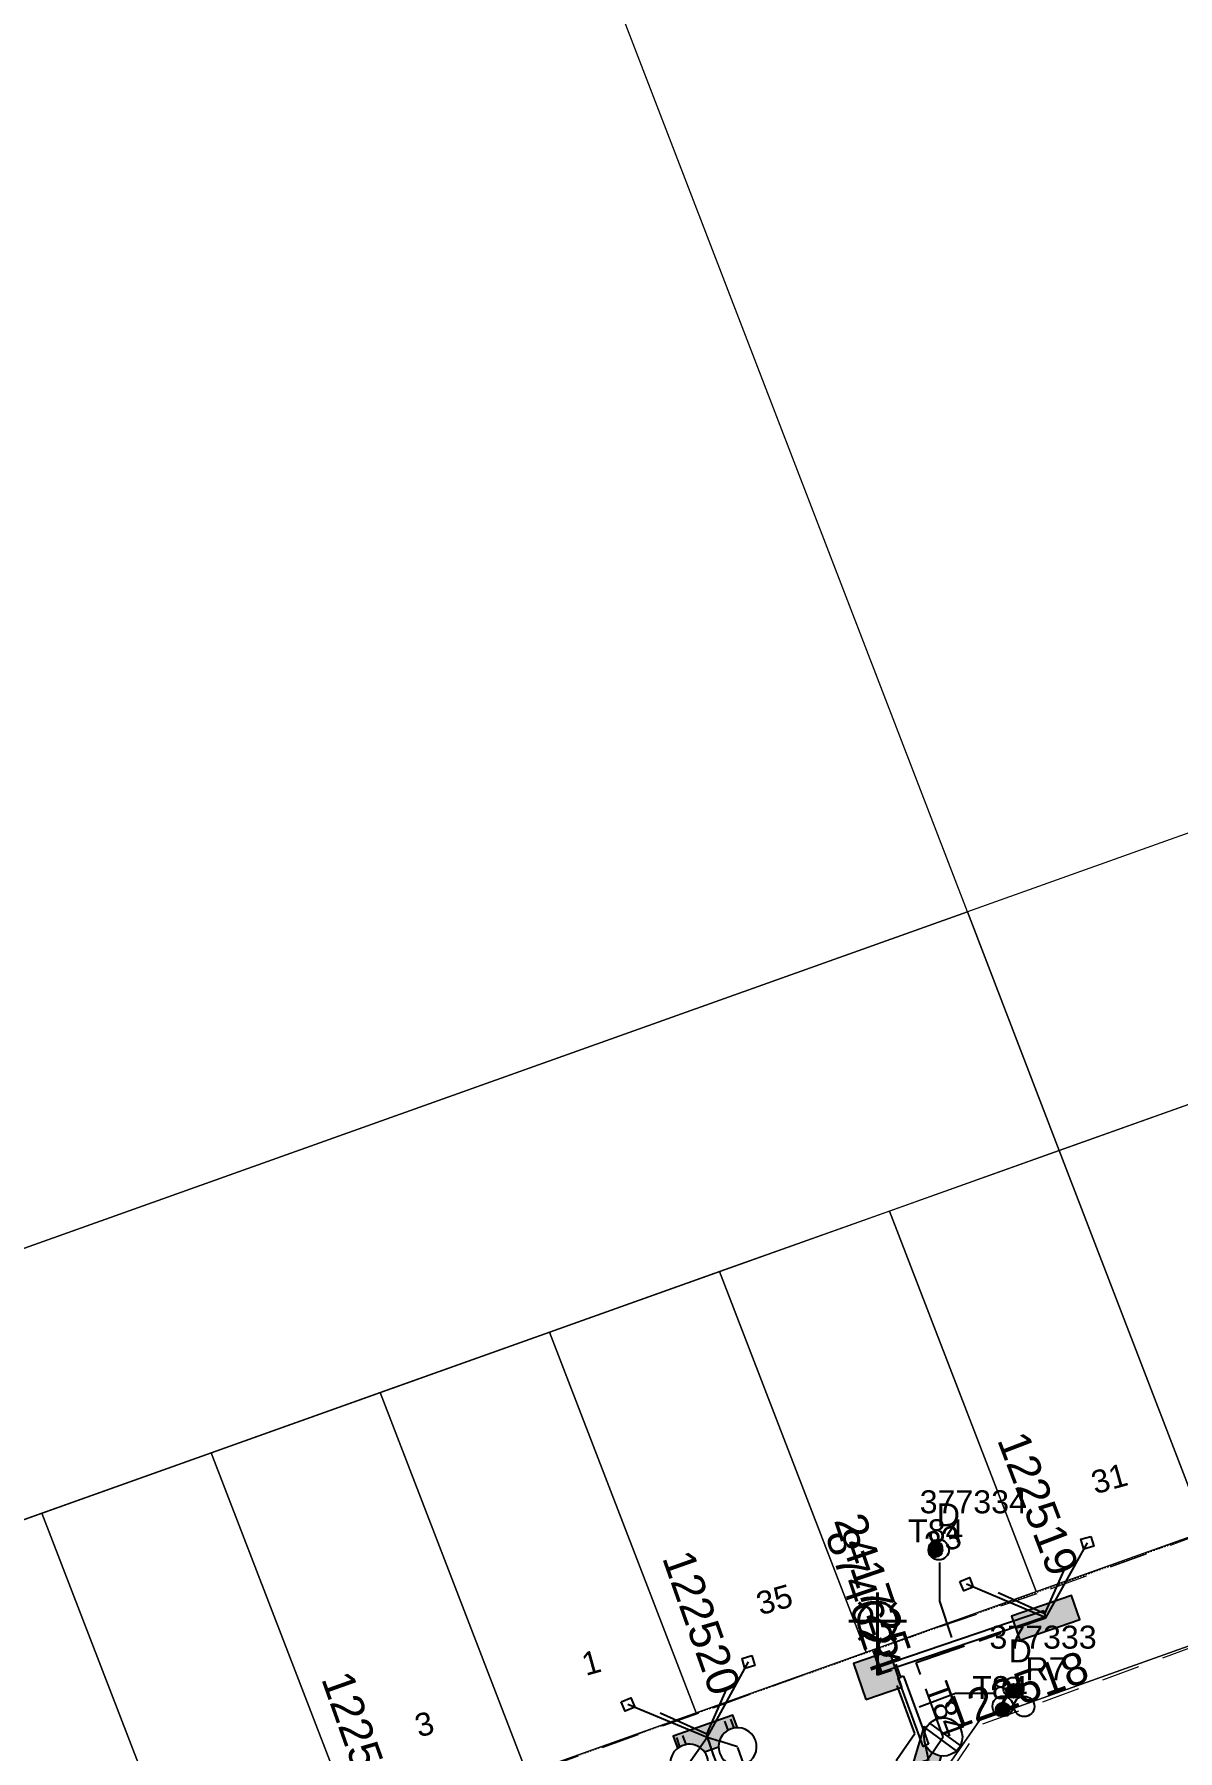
# Model space of a CAD drawing. Header units: metres. Extents: x 308616 to 310825, y 6264327 to 6267194.
# Drawn here: x 309715.7 to 309805.1, y 6266858.1 to 6266992.4 of the extents above; entities that cross this region are included whole.
import ezdxf
from ezdxf.enums import TextEntityAlignment as Align

# ---------------------------------------------------------------- set-up
doc = ezdxf.new("R2010")
doc.units = ezdxf.units.M
for name, pattern in [('Cable Exist UG', [8.2, 4, -1.2, 1.8, -1.2]), ('Dash', [5, 3, -2]), ('HIDDEN', [0.375, 0.25, -0.125]), ('HIDDEN2', [0.1875, 0.125, -0.0625])]:
    doc.linetypes.add(name, pattern=pattern)
doc.layers.get('0').update_dxf_attribs({"color": 6})
for name, color, linetype in [('_User Miscellaneous9', 7, 'Continuous'), ('Equip_LV_EXT', 7, 'Continuous'), ('Equip_SP_SL_EXT', 7, 'Continuous'), ('Mains_LV_EXT', 7, 'Continuous'), ('Mains_SL_EXT', 7, 'Continuous'), ('Services_SP_EXT', 7, 'Continuous'), ('SupportsUG_SP_LV_EXT', 7, 'Continuous'), ('SupportsUG_SP_LV_SL_EXT', 7, 'Continuous'), ('Trench_SP_EXT', 7, 'Continuous')]:
    doc.layers.add(name, color=color, linetype=linetype)
for name, color, linetype, lineweight in [('Cadastre Developer_SP_EXT', 7, 'Continuous', 5), ('Cadastre Land Parcels_SP_EXT', 7, 'Continuous', 5), ('Cadastre Other Property_SP_EXT', 7, 'HIDDEN', 5)]:
    doc.layers.add(name, color=color, linetype=linetype, lineweight=lineweight)
doc.styles.add('COLUMN_LABEL', font='arial.ttf')
doc.styles.add('iecARIAL', font='arial.ttf', dxfattribs={"height": 2})
doc.styles.add('POLE_LABEL', font='arial.ttf')
doc.styles.get("Standard").update_dxf_attribs({"font": 'arial.ttf'})

# ---------------------------------------------------------------- blocks, each defined once
blk = doc.blocks.new('COLUMN_EXT')
blk.add_hatch(color=256).paths.add_polyline_path([(-1.49, 1.48), (-1.49, -1.49), (1.48, -1.49), (1.48, 1.48)])
blk.add_lwpolyline([(-1.49, -1.49), (1.48, -1.49), (1.48, 1.48), (-1.49, 1.48)], close=True)
for tag, height, style, flags, p in [('ASSET_NUM', 2.5, 'COLUMN_LABEL', 8, (2, 2)), ('STRUCTURE_PLANT_NUMBER', 0.2, 'POLE_LABEL', 9, (1.81, 0.03)), ('STREET_CODE', 0.2, 'COLUMN_LABEL', 9, (1.81, -0.2))]:
    blk.add_attdef(tag, text='', height=height, dxfattribs=dict(style=style, flags=flags)).set_placement(p, align=Align.MIDDLE_LEFT)
at = {"flags": 9}
for tag, p in [('COLUMN_TYPE', (1.81, -0.4)), ('OWNED_BY', (1.81, -0.6)), ('STATE', (1.81, -0.8)), ('USAGE', (1.81, -1)), ('LEGEND', (1.81, -1.2)), ('LOCATION', (1.81, -1.4)), ('STREETNAME', (1.81, -1.6)), ('SUBURB', (1.81, -1.8)), ('NOTES', (1.81, -2))]:
    blk.add_attdef(tag, text='', height=0.2, dxfattribs=at).set_placement(p, align=Align.MIDDLE_LEFT)
at = {"flags": 1}
blk.add_attdef('Z', (1.81, -2.35), '', height=0.2, dxfattribs=at)
blk = doc.blocks.new('PILLAR_EXT')
blk.add_hatch(color=256).paths.add_polyline_path([(-2.475, 0.99), (-2.475, -0.99), (2.475, -0.99), (2.475, 0.99)])
blk.add_lwpolyline([(-2.475, -0.99), (2.475, -0.99), (2.475, 0.99), (-2.475, 0.99)], close=True)
at = {"style": 'iecARIAL', "flags": 8}
blk.add_attdef('ASSET_NUM', (1.5, 3.5), '', height=2.5, dxfattribs=at)
for tag, p, flags in [('OWNED_BY', (0, -0.2), 9), ('STATE', (0, -0.4), 9), ('SUPPORT_TYPE', (0, -0.6), 9), ('USAGE', (0, -0.8), 9), ('LEGEND', (0, -1), 9), ('LOCATION', (0, -1.2), 9), ('NOTES', (0, -1.4), 9), ('STREETNAME', (0, -1.8), 9), ('SUBURB', (0, -2), 1), ('PARENT', (0, -1.6), 9)]:
    blk.add_attdef(tag, p, '', height=0.2, dxfattribs=dict(flags=flags))
blk = doc.blocks.new('DUCT_EXT')
blk.add_circle((0, 0.8), 0.8)
at = {"flags": 1}
blk.add_attdef('Z', (0, 0), '', height=0.2, dxfattribs=at)
at = {"flags": 9}
for tag, p in [('DUCT_CODE', (0, 0)), ('XSECT_TYPE', (0, -0.2)), ('STATE', (0, -0.6)), ('FB_REFERENCE', (0, -0.4)), ('NOTES', (0, -0.8))]:
    blk.add_attdef(tag, text='', height=0.2, dxfattribs=at).set_placement(p, align=Align.MIDDLE_LEFT)
blk = doc.blocks.new('SL_LANTERN_EXT')
at = {"lineweight": 40}
for p, q in [((-1.46, 5.68), (-1.06, 5.28)), ((0, 1.97), (0, 6.47)), ((1.46, 5.68), (1.06, 5.28)), ((-2.25, 4.22), (2.25, 4.22)), ((-1.46, 2.76), (-1.06, 3.16)), ((0, 0), (0, 2.72)), ((1.46, 2.76), (1.06, 3.16))]:
    blk.add_line(p, q, dxfattribs=at)
blk.add_circle((0, 4.22), 1.5, dxfattribs=at)
at = {"style": 'iecARIAL', "flags": 8}
blk.add_attdef('ASSET_NUM', (1.5, 1.5), '', height=2.5, dxfattribs=at)
for tag, p, height, flags in [('CONSTRUCTED_VOLTAGE', (0.98, -0.65), 0.2, 9), ('CONTROL_TYPE', (0.98, -0.85), 0.2, 9), ('LANTERN_PURPOSE', (0.98, -1.05), 0.2, 9), ('LANTERN_TYPE', (0.98, -1.25), 0.2, 9), ('NO_PHASES', (0.98, -1.45), 0.2, 9), ('LNUMBER', (2.18, -3.25), 2.5, 8), ('OPERATING_VOLTAGE', (0.98, -1.65), 0.2, 9), ('ORIENTATION', (0.98, -1.85), 0.2, 9), ('OWNED_BY', (0.98, -2.05), 0.2, 9), ('STATE', (0.98, -2.25), 0.2, 9), ('USAGE', (0.98, -2.45), 0.2, 9), ('CEXIST', (0.98, -2.65), 0.2, 9), ('CNEW', (0.98, -2.85), 0.2, 9), ('CNUMBER', (0.98, -3.05), 0.2, 9), ('CREMOVE', (0.98, -3.25), 0.2, 9), ('CREPLACE', (0.98, -3.45), 0.2, 9), ('LKINGHEIGHT', (0.98, -3.65), 0.2, 9), ('LBRACKET', (0.98, -3.85), 0.2, 9), ('LBRACKETVOCAB', (0.98, -4.05), 0.2, 9), ('LCATEGORY', (0.98, -4.25), 0.2, 9), ('LCHARGE1', (0.98, -4.45), 0.2, 9), ('LCHARGE1PERCENT', (0.98, -4.65), 0.2, 9), ('LCHARGE2', (0.98, -4.85), 0.2, 9), ('LCHARGE2PERCENT', (0.98, -5.05), 0.2, 9), ('LCHARGE3', (0.98, -5.25), 0.2, 9), ('LCHARGE3PERCENT', (0.98, -5.45), 0.2, 9), ('LEXIST', (0.98, -5.65), 0.2, 9), ('LLAMP', (0.98, -5.85), 0.2, 9), ('LLAMPVOCAB', (0.98, -6.05), 0.2, 9), ('LMAST', (0.98, -6.25), 0.2, 9), ('LMASTVOCAB', (0.98, -6.45), 0.2, 9), ('LNEW', (0.98, -6.65), 0.2, 9), ('LANTNUMBER', (0.98, -6.85), 0.2, 9), ('LOUTREACH', (0.98, -7.25), 0.2, 9), ('LOUTREACHVOCAB', (0.98, -7.45), 0.2, 9), ('LRATECODE', (0.98, -7.65), 0.2, 9), ('LREMOVE', (0.98, -7.85), 0.2, 9), ('LREPLACE', (0.98, -8.05), 0.2, 9), ('LTYPE', (0.98, -8.25), 0.2, 9), ('STREETNAME', (0.98, -9.25), 0.2, 9), ('SUBURB', (0.98, -9.45), 0.2, 1), ('LTYPEVOCAB', (0.98, -8.45), 0.2, 9), ('LEGEND', (0.98, -8.65), 0.2, 9), ('LOCATION', (0.98, -8.85), 0.2, 9), ('NOTES', (0.98, -9.05), 0.2, 9)]:
    blk.add_attdef(tag, p, '', height=height, dxfattribs=dict(flags=flags))
blk = doc.blocks.new('CCP_EXT')
at = {"flags": 9}
for tag, p in [('LEGEND', (0, -1.4)), ('STATE', (0, -1.8)), ('LIFE_SUPPORT', (0, -1.6)), ('NOTES', (0, -2))]:
    blk.add_attdef(tag, text='', height=0.2, dxfattribs=at).set_placement(p, align=Align.MIDDLE_LEFT)
blk.add_wipeout([(0, 0.57), (0.57, 0), (0, -0.57), (-0.57, 0)])
blk.add_lwpolyline([(-0.57, 0), (0, 0.57), (0.57, 0), (0, -0.57), (-0.57, 0)])
at = {"flags": 1}
blk.add_attdef('Z', (0, 0), '', height=0.2, dxfattribs=at)
at = {"flags": 9}
for tag, p in [('CCP_TYPE', (0, 0)), ('CONSTRUCTED_VOLTAGE', (0, -0.2)), ('OPERATING_VOLTAGE', (0, -0.6)), ('ORIENTATION', (0, -0.8)), ('OWNED_BY', (0, -1)), ('NO_PHASES', (0, -0.4)), ('USAGE', (0, -1.2))]:
    blk.add_attdef(tag, text='', height=0.2, dxfattribs=at).set_placement(p, align=Align.MIDDLE_LEFT)
blk = doc.blocks.new('LV_UG_LINKS_CLOSED_EXT')
blk.add_wipeout([(-1.06, 1.06), (-1.18, 0.92), (-1.29, 0.76), (-1.37, 0.59), (-1.43, 0.42), (-1.48, 0.23), (-1.49, 0.05), (-1.49, -0.14), (-1.46, -0.33), (-1.41, -0.51), (-1.33, -0.68), (-1.24, -0.84), (-1.12, -0.99), (-0.99, -1.12), (-0.84, -1.24), (-0.68, -1.33), (-0.51, -1.41), (-0.33, -1.46), (-0.14, -1.49), (0.05, -1.49), (0.23, -1.48), (0.42, -1.43), (0.59, -1.37), (0.76, -1.29), (0.92, -1.18), (1.06, -1.06), (1.18, -0.92), (1.29, -0.76), (1.37, -0.59), (1.43, -0.42), (1.48, -0.23), (1.49, -0.05), (1.49, 0.14), (1.46, 0.33), (1.41, 0.51), (1.33, 0.68), (1.24, 0.84), (1.12, 0.99), (0.99, 1.12), (0.84, 1.24), (0.68, 1.33), (0.51, 1.41), (0.33, 1.46), (0.14, 1.49), (-0.05, 1.49), (-0.23, 1.48), (-0.42, 1.43), (-0.59, 1.37), (-0.76, 1.29), (-0.92, 1.18)])
for p, q in [((-0.25, -1.48), (-0.25, 1.48)), ((0.25, -1.48), (0.25, 1.48))]:
    blk.add_line(p, q)
blk.add_circle((0, 0), 1.5)
at = {"flags": 9}
for tag, p in [('ACTUAL_STATUS', (0, 0)), ('CONSTRUCTED_VOLTAGE', (0, -0.2)), ('OPERATING_VOLTAGE', (0, -0.6)), ('ORIENTATION', (0, -0.8)), ('STATE', (0, -1)), ('SWITCH_TYPE', (0, -1.2)), ('NO_PHASES', (0, -0.4)), ('USAGE', (0, -1.4)), ('NOTES', (0, -1.6))]:
    blk.add_attdef(tag, text='', height=0.2, dxfattribs=at).set_placement(p, align=Align.MIDDLE_LEFT)
at = {"flags": 1}
blk.add_attdef('Z', (0, 0), '', height=0.2, dxfattribs=at)
blk = doc.blocks.new('LV_UG_LINKS_OPEN_EXT')
for p, q in [((-0.25, 1.47), (-0.25, 2.22)), ((0.25, 1.47), (0.25, 2.22)), ((-0.25, -1.47), (-0.25, -2.22)), ((0.25, -1.47), (0.25, -2.22))]:
    blk.add_line(p, q)
at = {"flags": 9}
for tag, p in [('ACTUAL_STATUS', (0, 0)), ('CONSTRUCTED_VOLTAGE', (0, -0.2)), ('OPERATING_VOLTAGE', (0, -0.6)), ('ORIENTATION', (0, -0.8)), ('STATE', (0, -1)), ('SWITCH_TYPE', (0, -1.2)), ('NO_PHASES', (0, -0.4)), ('USAGE', (0, -1.4)), ('NOTES', (0, -1.6))]:
    blk.add_attdef(tag, text='', height=0.2, dxfattribs=at).set_placement(p, align=Align.MIDDLE_LEFT)
at = {"flags": 1}
blk.add_attdef('Z', (0, 0), '', height=0.2, dxfattribs=at)
blk.add_wipeout([(-0.25, 1.47), (-0.43, 1.43), (-0.61, 1.36), (-0.77, 1.28), (-0.93, 1.17), (-1.07, 1.05), (-1.19, 0.9), (-1.29, 0.75), (-1.38, 0.58), (-1.44, 0.4), (-1.48, 0.22), (-1.49, 0.03), (-1.49, -0.16), (-1.45, -0.34), (-1.4, -0.52), (-1.32, -0.69), (-1.23, -0.85), (-1.11, -1), (-0.98, -1.13), (-0.83, -1.24), (-0.66, -1.34), (-0.49, -1.41), (-0.31, -1.46), (-0.13, -1.49), (0.06, -1.49), (0.25, -1.47), (0.43, -1.43), (0.61, -1.36), (0.77, -1.28), (0.93, -1.17), (1.07, -1.05), (1.19, -0.9), (1.29, -0.75), (1.38, -0.58), (1.44, -0.4), (1.48, -0.22), (1.49, -0.03), (1.49, 0.16), (1.45, 0.34), (1.4, 0.52), (1.32, 0.69), (1.23, 0.85), (1.11, 1), (0.98, 1.13), (0.83, 1.24), (0.66, 1.34), (0.49, 1.41), (0.31, 1.46), (0.13, 1.49), (-0.06, 1.49)])
blk.add_lwpolyline([(0, -1.49, 1), (0, 1.49, 1)], format="xyb", close=True)
blk = doc.blocks.new('CABLE_LARGE_EXT')
h = blk.add_hatch(color=256)
edge = h.paths.add_edge_path()
edge.add_arc((0, 0.55), 0.55, 0, 360)
blk.add_circle((0, 0.55), 0.55)
at = {"flags": 1}
blk.add_attdef('Z', (0, 0), '', height=0.2, dxfattribs=at)
at = {"flags": 9}
for tag, p in [('COND_CODE', (0, 0)), ('STATE', (0, -0.4)), ('XSECT_SIZE', (0, -0.6)), ('FB_REFERENCE', (0, -0.2)), ('NOTES', (0, -0.8))]:
    blk.add_attdef(tag, text='', height=0.2, dxfattribs=at).set_placement(p, align=Align.MIDDLE_LEFT)

msp = doc.modelspace()

# ---------------------------------------------------------------- linework, layer by layer
at = {"layer": '_User Miscellaneous9'}
for p, q in [((309794.65, 6266869.03), (309781.53, 6266864.58)), ((309794.65, 6266869.03), (309794.73, 6266868.8)), ((309794.81, 6266868.57), (309794.73, 6266868.8)), ((309794.81, 6266868.57), (309781.68, 6266864.12)), ((309781.53, 6266864.58), (309781.6, 6266864.35)), ((309781.68, 6266864.12), (309781.6, 6266864.35)), ((309783.23, 6266863.77), (309783.46, 6266863.85)), ((309783.68, 6266863.93), (309783.46, 6266863.85))]:
    msp.add_line(p, q, dxfattribs=at)
for points in [[(309786.5, 6266872.81), (309786.5, 6266869.79), (309787.43, 6266866.94)], [(309790.73, 6266862.56), (309787.74, 6266862.56), (309784.9, 6266861.5)]]:
    msp.add_lwpolyline(points, dxfattribs=at)
at = {"layer": 'Cadastre Land Parcels_SP_EXT', "linetype": 'Continuous'}
for points in [[(309788.67, 6266923.72), (309734.28, 6267064.92), (309684.53, 6267194.09), (309591.68, 6267160.93), (309629.46, 6267062.88), (309695.83, 6266890.62), (309788.67, 6266923.72)], [(309833.55, 6266918.49), (309871.61, 6266932.05), (309888.75, 6266938.17), (309881.56, 6266956.85), (309854.46, 6266947.19), (309788.67, 6266923.72), (309795.86, 6266905.05), (309833.55, 6266918.49)], [(309795.86, 6266905.05), (309788.67, 6266923.72), (309695.83, 6266890.62), (309703.02, 6266871.95), (309795.86, 6266905.05)], [(309820.27, 6266880.63), (309809.05, 6266909.75), (309795.86, 6266905.05), (309807.07, 6266875.92), (309820.27, 6266880.63)], [(309807.33, 6266875.26), (309807.07, 6266875.92), (309795.86, 6266905.05), (309782.58, 6266900.31), (309794.05, 6266870.53), (309807.33, 6266875.26)], [(309794.05, 6266870.53), (309782.58, 6266900.31), (309769.27, 6266895.57), (309780.75, 6266865.79), (309794.05, 6266870.53)], [(309780.75, 6266865.79), (309769.27, 6266895.57), (309755.97, 6266890.83), (309767.45, 6266861.05), (309780.75, 6266865.79)], [(309767.45, 6266861.05), (309755.97, 6266890.83), (309742.73, 6266886.11), (309754.2, 6266856.33), (309767.45, 6266861.05)], [(309754.2, 6266856.33), (309742.73, 6266886.11), (309729.49, 6266881.39), (309740.96, 6266851.62), (309754.2, 6266856.33)], [(309740.96, 6266851.62), (309729.49, 6266881.39), (309716.25, 6266876.66), (309727.72, 6266846.9), (309740.96, 6266851.62)], [(309815.62, 6266853.73), (309814.74, 6266856.01), (309810.2, 6266867.79), (309789.63, 6266860.46), (309786.86, 6266856.48), (309787.01, 6266849.4), (309787.03, 6266848.94), (309787.05, 6266848.47), (309787.08, 6266848.01), (309787.11, 6266847.55), (309787.16, 6266847.08), (309787.21, 6266846.62), (309787.26, 6266846.16), (309787.33, 6266845.7), (309787.4, 6266845.24), (309787.48, 6266844.79), (309787.56, 6266844.33), (309787.66, 6266843.88), (309787.76, 6266843.42), (309787.87, 6266842.97), (309815.62, 6266853.73)]]:
    msp.add_lwpolyline(points, close=True, dxfattribs=at)
for points in [[(309727.72, 6266846.9), (309716.25, 6266876.66), (309703.02, 6266871.95), (309717.36, 6266834.73)], [(309786.86, 6266856.48), (309789.63, 6266860.46), (309810.2, 6266867.79), (309809.77, 6266868.92), (309807.33, 6266875.26), (309725.6, 6266846.14)]]:
    msp.add_lwpolyline(points, dxfattribs=at)
at = {"layer": 'Trench_SP_EXT', "linetype": 'Cable Exist UG'}
for points in [[(309794.73, 6266868.8), (309790.21, 6266870.84)], [(309783.44, 6266863.96), (309783.46, 6266863.85), (309783.09, 6266864.85)], [(309768.29, 6266859.38), (309763.59, 6266861.48)], [(309768.82, 6266857.67), (309768.29, 6266859.38)], [(309785.66, 6266857.28), (309785.4, 6266858.51)]]:
    msp.add_lwpolyline(points, dxfattribs=at)

# ---------------------------------------------------------------- block references
at = {"layer": '_User Miscellaneous9', "rotation": 269.9999999999998}
for name, p in [('CABLE_LARGE_EXT', (309785.62, 6266873.78)), ('DUCT_EXT', (309785.63, 6266873.81))]:
    msp.add_blockref(name, p, dxfattribs=at)
at = {"layer": '_User Miscellaneous9'}
for name, p in [('DUCT_EXT', (309792.27, 6266862.22)), ('CABLE_LARGE_EXT', (309792.27, 6266862.22)), ('DUCT_EXT', (309791.44, 6266860.76)), ('DUCT_EXT', (309793.12, 6266860.75)), ('CABLE_LARGE_EXT', (309791.44, 6266860.76))]:
    msp.add_blockref(name, p, dxfattribs=at)
at = {"layer": 'Equip_SP_SL_EXT'}
ref = msp.add_blockref('SL_LANTERN_EXT', (309781.65, 6266863.99), dxfattribs=at)
ref.add_attrib('ASSET_NUM', '241725', dxfattribs={"layer": '0', "height": 2.5, "rotation": 288.8282, "style": 'iecARIAL'}).set_placement((309783.15, 6266865.49), align=Align.MIDDLE_RIGHT)
at = {"layer": 'SupportsUG_SP_LV_EXT'}
ref = msp.add_blockref('PILLAR_EXT', (309794.8, 6266868.48), dxfattribs=dict(at, rotation=18.96405588335131))
ref.add_attrib('ASSET_NUM', '122519', dxfattribs={"layer": '0', "height": 2.5, "rotation": 290.9013, "style": 'iecARIAL'}).set_placement((309796.3, 6266871.98), align=Align.MIDDLE_RIGHT)
ref = msp.add_blockref('PILLAR_EXT', (309768.32, 6266859.12), dxfattribs=dict(at, rotation=19.45952621793326))
ref.add_attrib('ASSET_NUM', '122520', dxfattribs={"layer": '0', "height": 2.5, "rotation": 289.4595, "style": 'iecARIAL'}).set_placement((309769.82, 6266862.62), align=Align.MIDDLE_RIGHT)
ref = msp.add_blockref('PILLAR_EXT', (309785.51, 6266857.31), dxfattribs=dict(at, rotation=73.68892877434558))
ref.add_attrib('ASSET_NUM', '122518', dxfattribs={"layer": '0', "height": 2.5, "rotation": 20.0653, "style": 'iecARIAL'}).set_placement((309787.01, 6266860.81), align=Align.MIDDLE_LEFT)
ref = msp.add_blockref('PILLAR_EXT', (309741.66, 6266849.66), dxfattribs=dict(at, rotation=19.54507534192192))
ref.add_attrib('ASSET_NUM', '122521', dxfattribs={"layer": '0', "height": 2.5, "rotation": 289.5451, "style": 'iecARIAL'}).set_placement((309743.16, 6266853.16), align=Align.MIDDLE_RIGHT)
at = {"layer": 'SupportsUG_SP_LV_SL_EXT'}
ref = msp.add_blockref('COLUMN_EXT', (309781.65, 6266863.99), dxfattribs=dict(at, rotation=18.8282024743919))
ref.add_attrib('ASSET_NUM', '874624', dxfattribs={"layer": '0', "height": 2.5, "rotation": 288.8282, "style": 'COLUMN_LABEL'}).set_placement((309783.65, 6266864.74), align=Align.TOP_RIGHT)

# ---------------------------------------------------------------- texts
at = {"layer": '_User Miscellaneous9'}
for s, p in [('377334', (309784.94, 6266876.66)), ('D', (309786.28, 6266875.64)), ('T84', (309784.03, 6266874.39)), ('377333', (309790.4, 6266866.07)), ('D', (309791.9, 6266865)), ('R7', (309793.22, 6266863.6)), ('T84', (309789.05, 6266862.12))]:
    msp.add_text(s, height=1.8, dxfattribs=at).set_placement(p)
at = {"layer": 'Cadastre Land Parcels_SP_EXT'}
for s, rotation, p in [('31', 15.5967, (309798.67, 6266878.14)), ('33', 15.5928, (309785.66, 6266873.31)), ('35', 15.5928, (309772.46, 6266868.67)), ('1', 15.5987, (309758.8, 6266863.93)), ('3', 15.5928, (309745.74, 6266859.11))]:
    msp.add_text(s, height=1.8, rotation=rotation, dxfattribs=at).set_placement(p)

# ---------------------------------------------------------------- next in the draw order: block references
at = {"layer": 'Services_SP_EXT'}
for p, rotation in [((309798.06, 6266874.36), 240.9640556150393), ((309788.61, 6266871.11), 336.9640557728218), ((309771.54, 6266865.03), 241.4595263105685), ((309762.11, 6266861.7), 337.4595267141227)]:
    msp.add_blockref('CCP_EXT', p, dxfattribs=dict(at, rotation=rotation))

# ---------------------------------------------------------------- next in the draw order: block references
for p, rotation in [((309798.06, 6266874.36), 240.9640556150393), ((309788.61, 6266871.11), 336.9640557728218), ((309771.54, 6266865.03), 241.4595263105685), ((309762.11, 6266861.7), 337.4595267141227)]:
    msp.add_blockref('CCP_EXT', p, dxfattribs=dict(at, rotation=rotation))

# ---------------------------------------------------------------- next in the draw order: linework, layer by layer
at = {"layer": 'Cadastre Developer_SP_EXT', "linetype": 'Dash'}
msp.add_lwpolyline([(309787.16, 6266856.18), (309789.88, 6266860.18), (309810.25, 6266867.67), (309807.36, 6266875.18), (309807.36, 6266875.18), (309794.11, 6266870.35), (309781, 6266865.88), (309767.63, 6266861), (309754.29, 6266856.25)], dxfattribs=at)
at = {"layer": 'Cadastre Other Property_SP_EXT', "linetype": 'HIDDEN2'}
msp.add_lwpolyline([(309786.86, 6266856.48), (309789.63, 6266860.46), (309810.2, 6266867.79), (309810.2, 6266867.79), (309807.36, 6266875.19), (309724.74, 6266845.8)], dxfattribs=at)
at = {"layer": 'Services_SP_EXT'}
for points in [[(309794.8, 6266868.48), (309798.06, 6266874.36)], [(309794.8, 6266868.48), (309788.61, 6266871.11)]]:
    msp.add_lwpolyline(points, dxfattribs=at)
at = {"layer": 'Trench_SP_EXT', "linetype": 'Cable Exist UG'}
for points in [[(309794.73, 6266868.8), (309796.71, 6266873.25)], [(309768.29, 6266859.38), (309770.31, 6266864.02)]]:
    msp.add_lwpolyline(points, dxfattribs=at)

# ---------------------------------------------------------------- next in the draw order: block references
at = {"layer": 'Equip_LV_EXT'}
for name, p, rotation in [('LV_UG_LINKS_OPEN_EXT', (309770.69, 6266858.39), 200.0759562229586), ('LV_UG_LINKS_CLOSED_EXT', (309786.78, 6266859.16), 53.93171894738874)]:
    msp.add_blockref(name, p, dxfattribs=dict(at, rotation=rotation))

# ---------------------------------------------------------------- next in the draw order: linework, layer by layer
at = {"layer": '_User Miscellaneous9'}
for p, q in [((309783.23, 6266863.77), (309785.18, 6266858.42)), ((309783.68, 6266863.93), (309785.63, 6266858.59)), ((309785.18, 6266858.42), (309785.4, 6266858.51)), ((309785.63, 6266858.59), (309785.4, 6266858.51))]:
    msp.add_line(p, q, dxfattribs=at)
at = {"layer": 'Mains_LV_EXT', "linetype": 'Cable Exist UG'}
msp.add_lwpolyline([(309785.51, 6266857.31), (309786.78, 6266859.16), (309786.78, 6266859.16), (309784.67, 6266864.99), (309794.8, 6266868.48)], dxfattribs=at)
at = {"layer": 'Mains_SL_EXT', "linetype": 'Cable Exist UG'}
msp.add_lwpolyline([(309782.23, 6266818.47), (309787.8, 6266820.7), (309787.8, 6266820.7), (309781.52, 6266834.94), (309776.6, 6266841.02), (309783.18, 6266854.05), (309783.18, 6266854.05), (309783.14, 6266857.39), (309784.55, 6266859.43), (309782.73, 6266864.36), (309781.65, 6266863.99)], dxfattribs=at)

# ---------------------------------------------------------------- next in the draw order: block references
at = {"layer": 'Equip_LV_EXT', "rotation": 19.60620419167785}
msp.add_blockref('LV_UG_LINKS_OPEN_EXT', (309766.91, 6266857.1), dxfattribs=at)

# ---------------------------------------------------------------- next in the draw order: texts
at = {"layer": 'Mains_LV_EXT'}
msp.add_text('T84', height=1.8, rotation=289.9235, dxfattribs=at).set_placement((309785.36, 6266863.07))

# ---------------------------------------------------------------- next in the draw order: linework, layer by layer
at = {"layer": 'Mains_LV_EXT', "linetype": 'Cable Exist UG'}
for points in [[(309768.32, 6266859.12), (309766.91, 6266857.1), (309766.91, 6266857.1), (309771.06, 6266845.16), (309769.88, 6266846.04), (309760.05, 6266850.54), (309752.13, 6266847.44), (309747.07, 6266844.72), (309745.98, 6266843.87), (309743.69, 6266849.69), (309741.66, 6266849.66)], [(309785.51, 6266857.31), (309781.77, 6266856.19), (309781.77, 6266856.19), (309781.4, 6266854.95), (309775.87, 6266844.05), (309770.69, 6266858.39), (309768.32, 6266859.12)], [(309768.32, 6266859.12), (309768.76, 6266857.85), (309768.76, 6266857.85), (309774.02, 6266843.31), (309774.51, 6266838.87), (309778.48, 6266834.43), (309776.87, 6266832)]]:
    msp.add_lwpolyline(points, dxfattribs=at)
at = {"layer": 'Services_SP_EXT'}
for points in [[(309768.32, 6266859.12), (309771.54, 6266865.03)], [(309768.32, 6266859.12), (309762.11, 6266861.7)]]:
    msp.add_lwpolyline(points, dxfattribs=at)

doc.saveas('drawing.dxf')
